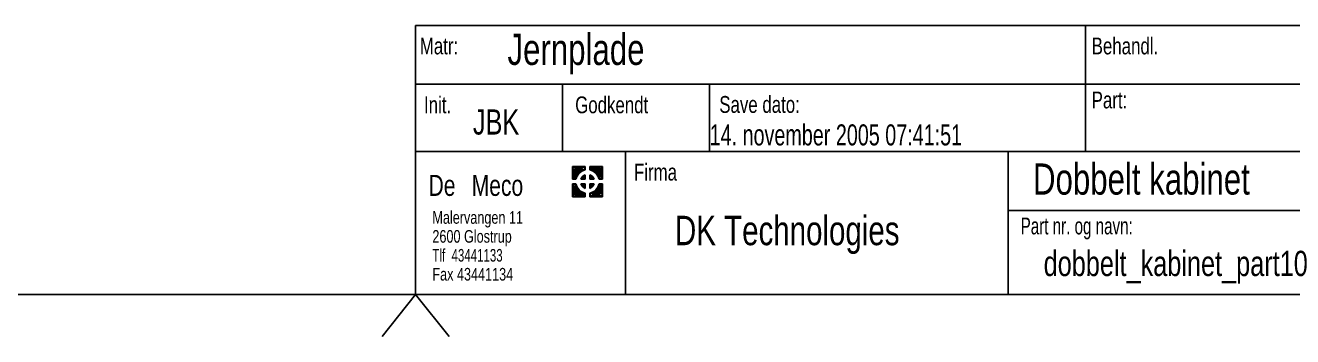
# Model space of a CAD drawing. Extents: x 0 to 841, y 0 to 594.
# Drawn here: x 609.5 to 760.4, y 0 to 37 of the extents above; entities that cross this region are included whole.
import ezdxf

# ---------------------------------------------------------------- set-up
doc = ezdxf.new("R2010")
doc.units = 0
doc.layers.get('0').update_dxf_attribs({"linetype": 'CONTINUOUS'})
doc.styles.add('SLDTEXTSTYLE0', font='TXT', dxfattribs={"width": 0.75})
doc.styles.add('SLDTEXTSTYLE1', font='TXT', dxfattribs={"width": 0.681818})
doc.styles.add('SLDTEXTSTYLE2', font='TXT', dxfattribs={"width": 0.675})
doc.styles.add('SLDTEXTSTYLE3', font='TXT', dxfattribs={"width": 0.703125})

msp = doc.modelspace()

# ---------------------------------------------------------------- linework, layer by layer
at = {"color": 7, "linetype": 'CONTINUOUS'}
for p, q in [((656, 5), (656, 37)), ((836, 37), (656, 37)), ((735.778, 37), (735.778, 30)), ((836, 30), (656, 30)), ((673.5, 22), (673.5, 30)), ((691, 22), (691, 30)), ((735.778, 22), (735.778, 30)), ((836, 22), (656, 22)), ((681, 5), (681, 22)), ((726.561, 5), (726.561, 22)), ((676.2, 20.234), (674.665, 20.234)), ((674.665, 20.234), (674.665, 18.699)), ((674.715, 20.184), (674.715, 18.749)), ((676.15, 20.184), (674.715, 20.184)), ((675.737, 19.739), (674.75, 19.447)), ((674.75, 19.447), (675.666, 19.677)), ((675.666, 19.677), (674.75, 19.246)), ((674.75, 19.447), (675.666, 19.677)), ((676.104, 19.873), (674.761, 19.675)), ((674.761, 19.675), (676.15, 19.85)), ((676.15, 19.85), (674.761, 19.675)), ((674.761, 19.675), (676.15, 19.85)), ((674.761, 19.675), (675.867, 19.781)), ((674.761, 19.675), (675.867, 19.781)), ((675.867, 19.781), (674.761, 19.675)), ((675.737, 19.739), (674.761, 19.675)), ((675.867, 19.781), (674.767, 19.613)), ((674.767, 19.613), (675.737, 19.739)), ((674.767, 19.613), (675.737, 19.739)), ((675.666, 19.677), (674.767, 19.613)), ((676.104, 20.125), (674.77, 19.86)), ((674.77, 19.86), (676.104, 19.873)), ((674.77, 19.86), (676.104, 19.873)), ((676.104, 19.873), (674.77, 19.86)), ((674.77, 19.86), (676.104, 19.873)), ((676.104, 19.873), (674.77, 19.86)), ((674.77, 19.86), (676.104, 19.873)), ((676.15, 19.85), (674.77, 19.86)), ((674.776, 20.119), (676.104, 20.125)), ((676.104, 19.873), (674.776, 20.119)), ((676.15, 19.85), (676.15, 20.184)), ((676.2, 19.809), (676.2, 20.234)), ((676.73, 20.234), (676.73, 19.809)), ((678.265, 20.234), (676.73, 20.234)), ((676.78, 20.184), (676.78, 19.85)), ((678.215, 20.184), (676.78, 20.184)), ((677.127, 19.758), (676.815, 20.156)), ((676.815, 20.156), (676.824, 19.869)), ((676.824, 19.869), (676.875, 20.134)), ((676.875, 20.134), (677.127, 19.758)), ((677.414, 19.597), (676.875, 20.134)), ((676.875, 20.134), (677.127, 19.758)), ((676.992, 20.145), (677.414, 19.597)), ((677.127, 19.758), (676.992, 20.145)), ((677.531, 19.476), (676.992, 20.145)), ((676.992, 20.145), (677.414, 19.597)), ((677.138, 20.143), (677.531, 19.476)), ((677.414, 19.597), (677.138, 20.143)), ((677.632, 19.341), (677.138, 20.143)), ((677.138, 20.143), (677.531, 19.476)), ((677.277, 20.149), (677.632, 19.341)), ((677.531, 19.476), (677.277, 20.149)), ((677.707, 19.233), (677.277, 20.149)), ((677.277, 20.149), (677.632, 19.341)), ((677.478, 20.149), (677.707, 19.233)), ((677.632, 19.341), (677.478, 20.149)), ((677.769, 19.162), (677.478, 20.149)), ((677.478, 20.149), (677.707, 19.233)), ((677.643, 20.132), (677.769, 19.162)), ((677.707, 19.233), (677.643, 20.132)), ((677.811, 19.032), (677.643, 20.132)), ((677.643, 20.132), (677.769, 19.162)), ((677.705, 20.138), (677.88, 18.749)), ((677.88, 18.749), (677.705, 20.138)), ((677.705, 20.138), (677.811, 19.032)), ((677.811, 19.032), (677.705, 20.138)), ((677.904, 18.795), (677.705, 20.138)), ((677.705, 20.138), (677.88, 18.749)), ((677.705, 20.138), (677.811, 19.032)), ((677.769, 19.162), (677.705, 20.138)), ((677.88, 18.749), (677.891, 20.129)), ((677.891, 20.129), (677.904, 18.795)), ((677.891, 20.129), (677.904, 18.795)), ((677.904, 18.795), (677.891, 20.129)), ((677.891, 20.129), (677.904, 18.795)), ((677.904, 18.795), (677.891, 20.129)), ((678.156, 18.795), (677.891, 20.129)), ((677.891, 20.129), (677.904, 18.795)), ((677.904, 18.795), (678.149, 20.123)), ((678.149, 20.123), (678.156, 18.795)), ((678.215, 18.749), (678.215, 20.184)), ((678.265, 18.699), (678.265, 20.234)), ((674.665, 18.699), (675.09, 18.699)), ((674.665, 18.169), (674.665, 16.634)), ((675.09, 18.169), (674.665, 18.169)), ((674.715, 18.749), (675.049, 18.749)), ((674.715, 18.119), (674.715, 16.684)), ((675.049, 18.119), (674.715, 18.119)), ((675.141, 19.096), (674.743, 18.785)), ((674.743, 18.785), (675.03, 18.794)), ((674.75, 19.246), (675.558, 19.602)), ((674.75, 19.246), (675.558, 19.602)), ((675.558, 19.602), (674.75, 19.447)), ((675.423, 19.5), (674.75, 19.246)), ((675.423, 19.5), (674.754, 18.961)), ((674.754, 18.961), (675.302, 19.383)), ((674.754, 18.961), (675.302, 19.383)), ((675.141, 19.096), (674.754, 18.961)), ((675.558, 19.602), (674.756, 19.107)), ((674.756, 19.107), (675.423, 19.5)), ((674.756, 19.107), (675.423, 19.5)), ((675.302, 19.383), (674.756, 19.107)), ((675.302, 19.383), (674.765, 18.844)), ((674.765, 18.844), (675.141, 19.096)), ((674.765, 18.844), (675.141, 19.096)), ((675.03, 18.794), (674.765, 18.844)), ((675.049, 18.119), (675.039, 16.739)), ((675.224, 16.73), (675.049, 18.119)), ((675.049, 18.119), (675.224, 16.73)), ((675.224, 16.73), (675.049, 18.119)), ((675.657, 18.699), (676.2, 18.699)), ((676.2, 18.169), (675.657, 18.169)), ((675.729, 18.749), (676.15, 18.749)), ((676.15, 18.119), (675.729, 18.119)), ((676.117, 18.88), (675.797, 18.776)), ((675.797, 18.776), (676.108, 18.785)), ((676.115, 18.953), (675.836, 18.825)), ((675.836, 18.825), (676.117, 18.88)), ((675.836, 18.825), (676.117, 18.88)), ((676.108, 18.785), (675.836, 18.825)), ((676.115, 19.098), (675.874, 18.886)), ((675.874, 18.886), (676.115, 18.953)), ((675.874, 18.886), (676.115, 18.953)), ((676.117, 18.88), (675.874, 18.886)), ((675.947, 18.977), (676.115, 19.098)), ((676.115, 18.953), (675.947, 18.977)), ((676.15, 18.749), (676.15, 19.17)), ((676.15, 17.699), (676.15, 18.119)), ((676.2, 18.699), (676.2, 19.242)), ((676.2, 17.627), (676.2, 18.169)), ((676.73, 19.242), (676.73, 18.699)), ((676.73, 18.699), (677.272, 18.699)), ((677.272, 18.169), (676.73, 18.169)), ((676.73, 18.169), (676.73, 17.627)), ((676.78, 19.17), (676.78, 18.749)), ((676.78, 18.749), (677.2, 18.749)), ((677.2, 18.119), (676.78, 18.119)), ((676.78, 18.119), (676.78, 17.699)), ((676.91, 18.782), (676.806, 19.102)), ((676.806, 19.102), (676.815, 18.791)), ((676.815, 18.791), (676.855, 19.063)), ((676.855, 19.063), (676.91, 18.782)), ((676.983, 18.784), (676.855, 19.063)), ((676.855, 19.063), (676.91, 18.782)), ((676.91, 18.782), (676.917, 19.025)), ((676.917, 19.025), (676.983, 18.784)), ((677.129, 18.784), (676.917, 19.025)), ((676.917, 19.025), (676.983, 18.784)), ((676.983, 18.784), (677.007, 18.952)), ((677.007, 18.952), (677.129, 18.784)), ((677.839, 18.699), (678.265, 18.699)), ((678.265, 18.169), (677.839, 18.169)), ((677.88, 18.749), (678.215, 18.749)), ((678.215, 18.119), (677.88, 18.119)), ((678.215, 16.684), (678.215, 18.119)), ((678.265, 16.634), (678.265, 18.169)), ((674.665, 16.634), (676.2, 16.634)), ((674.715, 16.684), (676.15, 16.684)), ((674.78, 16.746), (674.774, 18.073)), ((674.774, 18.073), (675.039, 16.739)), ((675.026, 18.073), (674.78, 16.746)), ((675.039, 16.739), (675.026, 18.073)), ((675.026, 18.073), (675.224, 16.73)), ((675.039, 16.739), (675.026, 18.073)), ((675.026, 18.073), (675.039, 16.739)), ((675.039, 16.739), (675.026, 18.073)), ((675.026, 18.073), (675.039, 16.739)), ((675.039, 16.739), (675.026, 18.073)), ((675.224, 16.73), (675.118, 17.837)), ((675.118, 17.837), (675.224, 16.73)), ((675.224, 16.73), (675.118, 17.837)), ((675.118, 17.837), (675.286, 16.737)), ((675.286, 16.737), (675.16, 17.707)), ((675.16, 17.707), (675.452, 16.719)), ((675.286, 16.737), (675.16, 17.707)), ((675.16, 17.707), (675.224, 16.73)), ((675.452, 16.719), (675.222, 17.636)), ((675.222, 17.636), (675.653, 16.719)), ((675.452, 16.719), (675.222, 17.636)), ((675.222, 17.636), (675.286, 16.737)), ((675.653, 16.719), (675.297, 17.528)), ((675.297, 17.528), (675.792, 16.726)), ((675.653, 16.719), (675.297, 17.528)), ((675.297, 17.528), (675.452, 16.719)), ((675.792, 16.726), (675.399, 17.393)), ((675.399, 17.393), (675.938, 16.724)), ((675.792, 16.726), (675.399, 17.393)), ((675.399, 17.393), (675.653, 16.719)), ((675.938, 16.724), (675.516, 17.272)), ((675.516, 17.272), (676.055, 16.735)), ((675.938, 16.724), (675.516, 17.272)), ((675.516, 17.272), (675.792, 16.726)), ((675.922, 17.917), (675.801, 18.084)), ((675.801, 18.084), (676.013, 17.844)), ((676.055, 16.735), (675.803, 17.11)), ((675.803, 17.11), (676.114, 16.713)), ((676.055, 16.735), (675.803, 17.11)), ((675.803, 17.11), (675.938, 16.724)), ((675.946, 18.084), (675.922, 17.917)), ((676.013, 17.844), (675.946, 18.084)), ((675.946, 18.084), (676.074, 17.806)), ((676.013, 17.844), (675.946, 18.084)), ((676.019, 18.087), (676.013, 17.844)), ((676.074, 17.806), (676.019, 18.087)), ((676.019, 18.087), (676.123, 17.766)), ((676.074, 17.806), (676.019, 18.087)), ((676.105, 17), (676.055, 16.735)), ((676.114, 18.078), (676.074, 17.806)), ((676.114, 16.713), (676.105, 17)), ((676.123, 17.766), (676.114, 18.078)), ((676.15, 16.684), (676.15, 17.019)), ((676.2, 16.634), (676.2, 17.06)), ((676.73, 17.06), (676.73, 16.634)), ((676.73, 16.634), (678.265, 16.634)), ((678.169, 17.194), (676.78, 17.019)), ((676.78, 17.019), (678.169, 17.194)), ((678.169, 17.194), (676.78, 17.019)), ((676.78, 17.019), (678.16, 17.008)), ((676.78, 17.019), (676.78, 16.684)), ((676.78, 16.684), (678.215, 16.684)), ((676.812, 17.989), (677.133, 18.093)), ((677.093, 18.044), (676.812, 17.989)), ((677.093, 18.044), (676.812, 17.989)), ((676.812, 17.989), (677.055, 17.982)), ((676.815, 17.916), (677.093, 18.044)), ((677.055, 17.982), (676.815, 17.916)), ((676.815, 17.77), (677.055, 17.982)), ((677.055, 17.982), (676.815, 17.916)), ((676.815, 17.916), (676.982, 17.892)), ((676.982, 17.892), (676.815, 17.77)), ((677.133, 18.093), (676.821, 18.084)), ((676.821, 18.084), (677.093, 18.044)), ((676.826, 16.995), (678.169, 17.194)), ((678.16, 17.008), (676.826, 16.995)), ((678.16, 17.008), (676.826, 16.995)), ((676.826, 16.995), (678.16, 17.008)), ((678.16, 17.008), (676.826, 16.995)), ((676.826, 16.995), (678.16, 17.008)), ((676.826, 16.743), (678.16, 17.008)), ((678.16, 17.008), (676.826, 16.995)), ((676.826, 16.995), (678.153, 16.75)), ((678.153, 16.75), (676.826, 16.743)), ((677.062, 17.088), (678.162, 17.256)), ((678.169, 17.194), (677.062, 17.088)), ((677.062, 17.088), (678.169, 17.194)), ((678.169, 17.194), (677.062, 17.088)), ((677.192, 17.13), (678.18, 17.421)), ((678.162, 17.256), (677.192, 17.13)), ((678.162, 17.256), (677.192, 17.13)), ((677.192, 17.13), (678.169, 17.194)), ((677.263, 17.192), (678.18, 17.622)), ((678.18, 17.421), (677.263, 17.192)), ((678.18, 17.421), (677.263, 17.192)), ((677.263, 17.192), (678.162, 17.256)), ((677.371, 17.267), (678.173, 17.761)), ((678.18, 17.622), (677.371, 17.267)), ((678.18, 17.622), (677.371, 17.267)), ((677.371, 17.267), (678.18, 17.421)), ((677.506, 17.368), (678.175, 17.907)), ((678.173, 17.761), (677.506, 17.368)), ((678.173, 17.761), (677.506, 17.368)), ((677.506, 17.368), (678.18, 17.622)), ((677.627, 17.485), (678.164, 18.024)), ((678.175, 17.907), (677.627, 17.485)), ((678.175, 17.907), (677.627, 17.485)), ((677.627, 17.485), (678.173, 17.761)), ((677.789, 17.772), (678.186, 18.084)), ((678.164, 18.024), (677.789, 17.772)), ((678.164, 18.024), (677.789, 17.772)), ((677.789, 17.772), (678.175, 17.907)), ((678.186, 18.084), (677.899, 18.075)), ((677.899, 18.075), (678.164, 18.024)), ((786, 15), (726.561, 15)), ((836, 5), (25, 5)), ((656, 5), (652.003, 0)), ((656, 5), (659.997, 0))]:
    msp.add_line(p, q, dxfattribs=at)
for radius, start, end in [(1.45, 102.54706, 167.45294), (1.4, 100.9111, 169.0889), (1.4, 10.9111, 79.0889), (1.45, 12.54706, 77.45294), (1.45, 192.54706, 257.45294), (1.4, 190.9111, 259.0889), (0.85, 108.16561, 161.83439), (0.85, 198.16561, 251.83439), (0.8, 113.18804, 156.81196), (0.8, 203.18804, 246.81196), (0.85, 18.16561, 71.83439), (0.85, 288.16561, 341.83439), (1.4, 280.9111, 349.0889), (0.8, 23.18804, 66.81196), (0.8, 293.18804, 336.81196), (1.45, 282.54706, 347.45294)]:
    msp.add_arc((676.465, 18.434), radius, start, end, dxfattribs=at)

# ---------------------------------------------------------------- texts
at = {"color": 7, "linetype": 'CONTINUOUS', "attachment_point": 1}
for s, insert, char_height, style in [('Matr:', (656.5, 35.555), 2, 'SLDTEXTSTYLE0'), ('Jernplade', (666.94, 36.001), 3.7042, 'SLDTEXTSTYLE0'), ('Behandl.', (736.5, 35.555), 2, 'SLDTEXTSTYLE0'), ('Save dato:', (692.16, 28.601), 2, 'SLDTEXTSTYLE0'), ('Part:', (736.497, 29.132), 2, 'SLDTEXTSTYLE0'), ('Init.', (657, 28.555), 2, 'SLDTEXTSTYLE0'), ('Godkendt', (675, 28.555), 2, 'SLDTEXTSTYLE0'), ('JBK', (662.823, 27.02), 3, 'SLDTEXTSTYLE0'), ('14. november 2005 07:41:51', (691.01, 25.229), 2.5, 'SLDTEXTSTYLE3'), ('Firma', (682, 20.555), 2, 'SLDTEXTSTYLE0'), ('Dobbelt kabinet', (729.512, 20.587), 3.70417, 'SLDTEXTSTYLE0'), ('De', (657.542, 19.229), 2.5, 'SLDTEXTSTYLE0'), ('Meco', (662.68, 19.229), 2.5, 'SLDTEXTSTYLE0'), ('Malervangen 11', (658, 14.916), 1.5, 'SLDTEXTSTYLE0'), ('DK Technologies', (686.885, 14.368), 3.5, 'SLDTEXTSTYLE0'), ('Part nr. og navn:', (728.041, 14.155), 2, 'SLDTEXTSTYLE2'), ('2600 Glostrup', (658, 12.666), 1.5, 'SLDTEXTSTYLE0'), ('Tlf  43441133', (658, 10.416), 1.5, 'SLDTEXTSTYLE1'), ('dobbelt_kabinet_part10', (730.778, 10.201), 3, 'SLDTEXTSTYLE0'), ('Fax 43441134', (658, 8.166), 1.5, 'SLDTEXTSTYLE0')]:
    msp.add_mtext(s, dxfattribs=dict(at, insert=insert, char_height=char_height, style=style))

doc.saveas('drawing.dxf')
